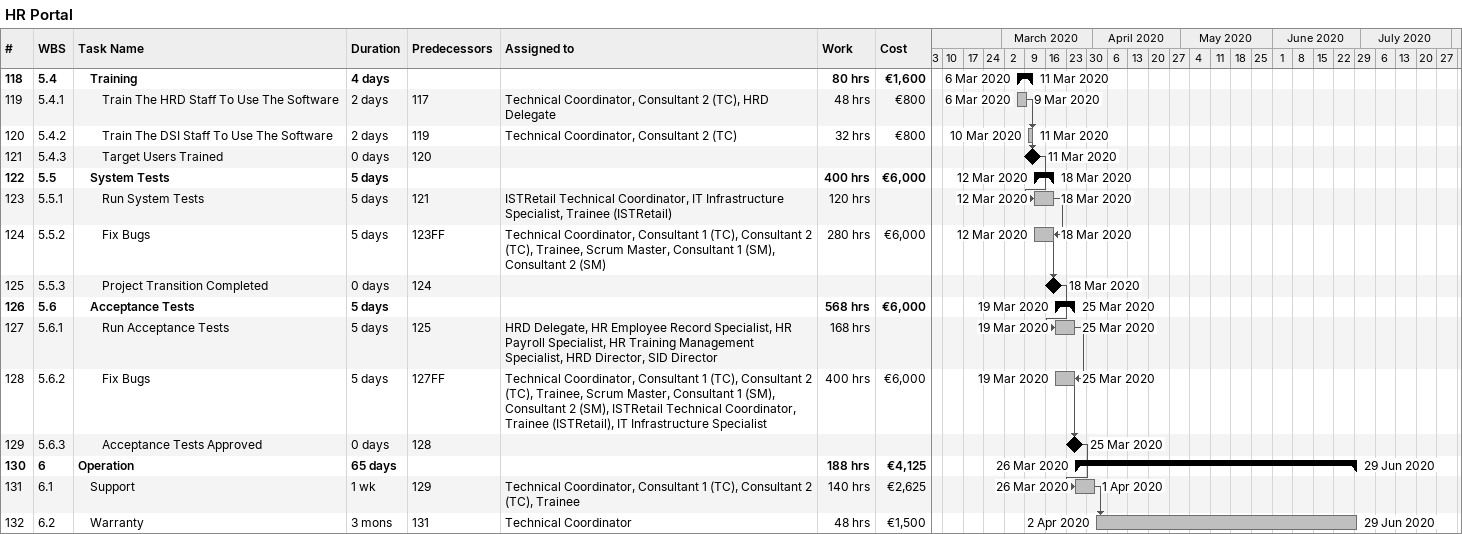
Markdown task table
HR Portal

| ID | WBS | Task | Duration | Start | Finish | Predecessors | Resources | Work (h) | Cost (€) |
|---|---|---|---|---|---|---|---|---|---|
| 118 | 5.4 | **Training** | 4d | 2020-03-06 | 2020-03-11 |  |  | 80 | 1600 |
| 119 | 5.4.1 | Train The HRD Staff To Use The Software | 2d | 2020-03-06 | 2020-03-09 | 117 | Technical Coordinator, Consultant 2 (TC), HRD Delegate | 48 | 800 |
| 120 | 5.4.2 | Train The DSI Staff To Use The Software | 2d | 2020-03-10 | 2020-03-11 | 119 | Technical Coordinator, Consultant 2 (TC) | 32 | 800 |
| 121 | 5.4.3 | Target Users Trained | 0d | 2020-03-11 | 2020-03-11 | 120 |  |  |  |
| 122 | 5.5 | **System Tests** | 5d | 2020-03-12 | 2020-03-18 |  |  | 400 | 6000 |
| 123 | 5.5.1 | Run System Tests | 5d | 2020-03-12 | 2020-03-18 | 121 | ISTRetail Technical Coordinator, IT Infrastructure Specialist, Trainee (ISTRetail) | 120 |  |
| 124 | 5.5.2 | Fix Bugs | 5d | 2020-03-12 | 2020-03-18 | 123FF | Technical Coordinator, Consultant 1 (TC), Consultant 2 (TC), Trainee, Scrum Master, Consultant 1 (SM), Consultant 2 (SM) | 280 | 6000 |
| 125 | 5.5.3 | Project Transition Completed | 0d | 2020-03-18 | 2020-03-18 | 124 |  |  |  |
| 126 | 5.6 | **Acceptance Tests** | 5d | 2020-03-19 | 2020-03-25 |  |  | 568 | 6000 |
| 127 | 5.6.1 | Run Acceptance Tests | 5d | 2020-03-19 | 2020-03-25 | 125 | HRD Delegate, HR Employee Record Specialist, HR Payroll Specialist, HR Training Management Specialist, HRD Director, SID Director | 168 |  |
| 128 | 5.6.2 | Fix Bugs | 5d | 2020-03-19 | 2020-03-25 | 127FF | Technical Coordinator, Consultant 1 (TC), Consultant 2 (TC), Trainee, Scrum Master, Consultant 1 (SM), Consultant 2 (SM), ISTRetail Technical Coordinator, Trainee (ISTRetail), IT Infrastructure Specialist | 400 | 6000 |
| 129 | 5.6.3 | Acceptance Tests Approved | 0d | 2020-03-25 | 2020-03-25 | 128 |  |  |  |
| 130 | 6 | **Operation** | 65d | 2020-03-26 | 2020-06-29 |  |  | 188 | 4125 |
| 131 | 6.1 | Support | 1w | 2020-03-26 | 2020-04-01 | 129 | Technical Coordinator, Consultant 1 (TC), Consultant 2 (TC), Trainee | 140 | 2625 |
| 132 | 6.2 | Warranty | 3mo | 2020-04-02 | 2020-06-29 | 131 | Technical Coordinator | 48 | 1500 |
